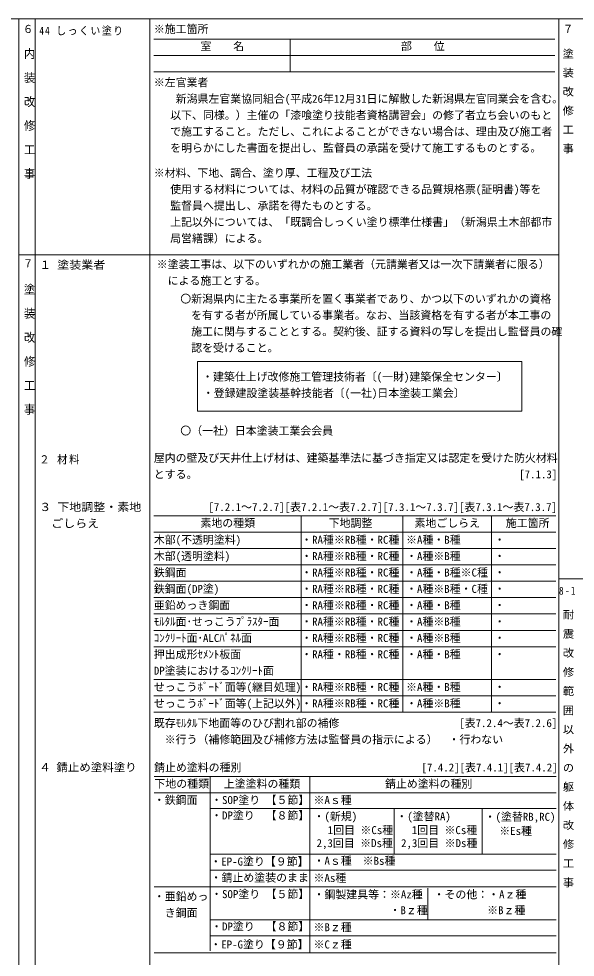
# Model space of a CAD drawing. Units: millimetres on the paper. Extents: x -398 to 394, y -285 to 285.
# Drawn here: x -2.4 to 201.5, y -59 to 285 of the extents above; entities that cross this region are included whole.
import ezdxf
from ezdxf.enums import TextEntityAlignment as Align

# ---------------------------------------------------------------- set-up
doc = ezdxf.new("R2010")
doc.units = ezdxf.units.MM
for name, color, linetype, lineweight in [('0-0', 4, 'Continuous', 9), ('0-1_文字', 7, 'Continuous', 9), ('E-0', 5, 'Continuous', 9)]:
    doc.layers.add(name, color=color, linetype=linetype, lineweight=lineweight)
doc.styles.add('@ＭＳ ゴシック', font='')
doc.styles.add('ＭＳ ゴシック', font='')
doc.styles.get('@ＭＳ ゴシック').set_extended_font_data('@MS Gothic')
doc.styles.get('ＭＳ ゴシック').set_extended_font_data('MS Gothic')

msp = doc.modelspace()

# ---------------------------------------------------------------- linework, layer by layer
at = {"layer": '0-0'}
for p, q in [((3.561, 285.028), (3.561, -262.589)), ((45.561, 285.028), (45.561, -262.589)), ((47.061, 277.608), (194.022, 277.608)), ((97.061, 277.608), (97.061, 265.608)), ((47.061, 271.608), (194.022, 271.608)), ((47.061, 265.608), (194.022, 265.608)), ((-2.439, 198.44), (195.56, 198.44)), ((181.937, 141.122), (181.937, 159.432)), ((181.937, 141.122), (63.008, 141.122)), ((47.061, 102.813), (194.387, 102.813)), ((101.061, 102.813), (101.061, 30.813)), ((138.344, 102.813), (138.344, 30.813)), ((170.831, 102.813), (170.831, 30.813)), ((47.061, 96.813), (194.387, 96.813)), ((47.061, 90.813), (194.387, 90.813)), ((47.061, 84.813), (194.387, 84.813)), ((195.56, 79.673), (393.56, 79.673)), ((47.061, 78.813), (194.387, 78.813)), ((47.061, 72.813), (194.387, 72.813)), ((47.061, 66.813), (194.387, 66.813)), ((47.061, 60.813), (194.387, 60.813)), ((47.061, 54.813), (194.387, 54.813)), ((47.061, 42.813), (194.387, 42.813)), ((47.061, 36.813), (194.387, 36.813)), ((47.061, 30.813), (194.387, 30.813)), ((47.156, 7.198), (194.483, 7.198)), ((67.689, -56.712), (67.689, 7.198)), ((104.203, -57.419), (104.203, 7.198)), ((47.156, 1.198), (194.483, 1.198)), ((67.689, -4.472), (194.483, -4.472)), ((135.157, -21.252), (135.157, -4.472)), ((167.383, -21.252), (167.383, -4.472)), ((67.689, -21.252), (194.483, -21.252)), ((67.689, -27.113), (194.483, -27.113)), ((47.156, -33.188), (194.483, -33.188)), ((147.545, -33.722), (147.545, -45.257)), ((67.689, -45.257), (194.483, -45.257)), ((67.689, -51.18), (194.483, -51.18)), ((47.156, -57.419), (194.483, -57.419))]:
    msp.add_line(p, q, dxfattribs=at)
msp.add_lwpolyline([(63.008, 141.122), (63.008, 159.432), (181.937, 159.432)], dxfattribs=at)
at = {"layer": 'E-0', "color": 7}
for p, q in [((-398.439, 285.028), (393.56, 285.028)), ((-2.439, 285.028), (-2.439, -262.589)), ((195.56, 285.028), (195.56, -262.589))]:
    msp.add_line(p, q, dxfattribs=at)

# ---------------------------------------------------------------- texts
at = {"layer": '0-1_文字', "style": 'ＭＳ ゴシック'}
for s, width, p in [('６', 0.95, (-0.939, 278.911)), ('７', 0.95, (196.978, 278.911)), ('７', 0.95, (-0.939, 192.991)), ('１ 塗装業者', 1.1, (5.061, 192.44)), ('３ 下地調整・素地', 1.1, (5.061, 103.67)), ('\u3000ごしらえ', 1.1, (5.061, 97.67)), ('４ 錆止め塗料塗り', 1.05, (5.061, 8.258))]:
    msp.add_text(s, height=2.933, dxfattribs=dict(at, width=width)).set_placement(p, align=Align.BOTTOM_LEFT)
for s, p in [('※施工箇所', (47.061, 278.911)), ('室\u3000\u3000名', (64.161, 272.608)), ('部\u3000\u3000位', (137.641, 272.608)), ('※左官業者', (47.061, 259.343)), ('\u3000\u3000新潟県左官業協同組合(平成26年12月31日に解散した新潟県左官同業会を含む。', (47.061, 253.343)), ('以下、同様。）主催の「漆喰塗り技能者資格講習会」の修了者立ち会いのもと', (53.061, 247.343)), ('で施工すること。ただし、これによることができない場合は、理由及び施工者', (53.061, 241.343)), ('を明らかにした書面を提出し、監督員の承諾を受けて施工するものとする。', (53.061, 235.343)), ('※材料、下地、調合、塗り厚、工程及び工法', (47.061, 226.169)), ('使用する材料については、材料の品質が確認できる品質規格票(証明書)等を', (53.061, 220.169)), ('監督員へ提出し、承諾を得たものとする。 ', (53.061, 214.169)), ('上記以外については、「既調合しっくい塗り標準仕様書」（新潟県土木部都市 ', (53.061, 208.169)), ('局営繕課）による。 ', (53.061, 202.169)), ('※塗装工事は、以下のいずれかの施工業者（元請業者又は一次下請業者に限る）', (48.141, 192.664)), ('\u3000による施工とする。', (48.141, 186.664)), ('\u3000〇新潟県内に主たる事業所を置く事業者であり、かつ以下のいずれかの資格', (52.758, 180.001)), ('    を有する者が所属している事業者。なお、当該資格を有する者が本工事の', (52.758, 174.016)), ('\u3000\u3000施工に関与することとする。契約後、証する資料の写しを提出し監督員の確', (52.758, 168.016)), ('\u3000\u3000認を受けること。', (52.758, 162.06)), ('\u3000\u3000\u3000・建築仕上げ改修施工管理技術者〔(一財)建築保全センター〕', (52.758, 151.446)), ('\u3000\u3000\u3000・登録建設塗装基幹技能者〔(一社)日本塗装工業会〕', (53.005, 145.455)), ('\u3000〇（一社）日本塗装工業会会員', (52.758, 131.633)), ('屋内の壁及び天井仕上げ材は、建築基準法に基づき指定又は認定を受けた防火材料', (47.061, 121.67)), ('とする。  \u3000\u3000\u3000\u3000\u3000\u3000\u3000\u3000\u3000\u3000\u3000\u3000\u3000\u3000\u3000\u3000\u3000\u3000                     [7.1.3]', (47.061, 115.67)), ('\u3000\u3000\u3000\u3000\u3000[7.2.1～7.2.7][表7.2.1～表7.2.7][7.3.1～7.3.7][表7.3.1～表7.3.7]', (47.061, 103.67)), ('素地の種類', (64.161, 97.813)), ('下地調整', (111.161, 97.813)), ('素地ごしらえ', (142.613, 97.813)), ('施工箇所', (176.072, 97.813)), ('木部(不透明塗料)', (47.061, 91.67)), ('・RA種※RB種・RC種', (101.061, 91.67)), ('※A種・B種', (139.513, 91.67)), ('・\u3000\u3000', (171.804, 91.67)), ('木部(透明塗料)', (47.061, 85.67)), ('・RA種※RB種・RC種', (101.061, 85.67)), ('・A種※B種', (139.513, 85.67)), ('・\u3000\u3000', (171.804, 85.67)), ('鉄鋼面', (47.061, 79.67)), ('・RA種※RB種・RC種', (101.061, 79.67)), ('・A種・B種※C種', (139.513, 79.67)), ('・\u3000\u3000', (171.804, 79.67)), ('鉄鋼面(DP塗)', (47.061, 73.67)), ('・RA種※RB種・RC種', (101.061, 73.67)), ('・A種※B種・C種', (139.513, 73.67)), ('・\u3000\u3000', (171.804, 73.67)), ('亜鉛めっき鋼面', (47.061, 67.67)), ('・RA種※RB種・RC種', (101.061, 67.67)), ('・A種・B種', (139.513, 67.67)), ('・\u3000\u3000', (171.804, 67.67)), ('ﾓﾙﾀﾙ面･せっこうﾌﾟﾗｽﾀｰ面', (47.061, 61.67)), ('・RA種※RB種・RC種', (101.061, 61.67)), ('・A種※B種', (139.513, 61.67)), ('・\u3000\u3000', (171.804, 61.67)), ('ｺﾝｸﾘｰﾄ面･ALCﾊﾟﾈﾙ面', (47.061, 55.67)), ('・RA種※RB種・RC種', (101.061, 55.67)), ('・A種※B種', (139.513, 55.67)), ('・\u3000\u3000', (171.804, 55.67)), ('押出成形ｾﾒﾝﾄ板面', (47.061, 49.67)), ('・RA種・RB種・RC種', (101.061, 49.67)), ('・A種・B種', (139.513, 49.67)), ('・\u3000\u3000', (171.804, 49.67)), ('DP塗装におけるｺﾝｸﾘｰﾄ面', (47.061, 43.67)), ('せっこうﾎﾞｰﾄﾞ面等(継目処理)', (47.061, 37.67)), ('・RA種※RB種・RC種', (101.061, 37.67)), ('※A種・B種', (139.513, 37.67)), ('・\u3000\u3000', (171.804, 37.67)), ('せっこうﾎﾞｰﾄﾞ面等(上記以外)', (47.061, 31.67)), ('・RA種※RB種・RC種', (101.061, 31.67)), ('・A種※B種', (139.513, 31.67)), ('・\u3000\u3000', (171.804, 31.67)), ('既存ﾓﾙﾀﾙ下地面等のひび割れ部の補修\u3000 \u3000       \u3000        [表7.2.4～表7.2.6]', (47.061, 24.461)), ('\u3000※行う（補修範囲及び補修方法は監督員の指示による）\u3000・行わない', (47.061, 18.461)), ('錆止め塗料の種別\u3000\u3000\u3000\u3000\u3000\u3000\u3000\u3000\u3000\u3000\u3000\u3000\u3000\u3000\u3000\u3000 [7.4.2][表7.4.1][表7.4.2]', (47.156, 8.198)), ('下地の種類', (47.28, 2.242)), ('上塗塗料の種類', (72.712, 2.198)), ('錆止め塗料の種別', (131.789, 2.198)), ('・鉄鋼面', (47.051, -3.742)), ('・SOP塗り 【５節】', (68.054, -3.742)), ('※Aｓ種', (105.604, -3.742)), ('・DP塗り  【８節】', (68.054, -9.396)), ('・(新規)\u3000', (105.604, -9.744)), ('・(塗替RA)\u3000', (135.939, -9.744)), ('・(塗替RB,RC)\u3000', (168.302, -9.897)), ('1回目 ※Cs種', (110.804, -14.767)), ('1回目 ※Cs種', (141.608, -14.767)), ('※Es種', (173.667, -15.067)), ('2,3回目 ※Ds種', (106.715, -19.541)), ('2,3回目 ※Ds種', (137.669, -19.541)), ('・EP-G塗り【９節】', (67.774, -26.296)), ('・Aｓ種\u3000※Bs種', (105.604, -26.024)), ('・錆止め塗装のまま', (67.882, -32.198)), ('※As種', (105.604, -32.287)), ('・SOP塗り 【５節】', (68.054, -38.239)), ('・鋼製建具等：※Az種\u3000・その他：・Aｚ種', (105.604, -38.371)), ('・亜鉛めっ', (47.051, -39.095)), ('き鋼面', (51.069, -45.095)), ('・Bｚ種\u3000', (133.46, -44.145)), ('※Bｚ種', (169.227, -44.145)), ('・DP塗り  【８節】', (68.054, -50.105)), ('※Bｚ種', (105.604, -50.372)), ('・EP-G塗り【９節】', (67.774, -56.699)), ('※Cｚ種', (105.604, -56.699))]:
    msp.add_text(s, height=2.933, dxfattribs=at).set_placement(p, align=Align.BOTTOM_LEFT)
at = {"layer": '0-1_文字', "style": '@ＭＳ ゴシック', "width": 1.1}
for s, p in [('\u3000内\u3000装\u3000改\u3000修\u3000工\u3000事', (-0.939, 278.911)), ('\u3000塗\u3000装\u3000改\u3000修\u3000工\u3000事', (-0.939, 192.467))]:
    msp.add_text(s, height=2.933, rotation=270, dxfattribs=at).set_placement(p, align=Align.BOTTOM_LEFT)
at = {"layer": '0-1_文字', "char_height": 2.933, "attachment_point": 7, "style": 'ＭＳ ゴシック'}
for s, insert in [('\\T1.16;\\W0.9;44\\~しっくい塗り', (5.061, 278.911)), ('\\T1.15;\\W0.95;２\\~材料', (5.061, 121.67)), ('\\T1.29;\\W0.85;8-1', (195.56, 73.832))]:
    msp.add_mtext(s, dxfattribs=dict(at, insert=insert))
at = {"layer": '0-1_文字', "char_height": 2.933, "attachment_point": 7, "rotation": 270, "style": '@ＭＳ ゴシック'}
for s, insert in [('\\T1.16;\u3000塗\\~装\\~改\\~修\\~工\\~事', (196.978, 278.911)), ('\\T1.17;\u3000耐\\~震\\~改\\~修\\~範\\~囲\\~以\\~外\\~の\\~躯\\~体\\~改\\~修\\~工\\~事', (197.06, 73.315))]:
    msp.add_mtext(s, dxfattribs=dict(at, insert=insert))

doc.saveas('drawing.dxf')
